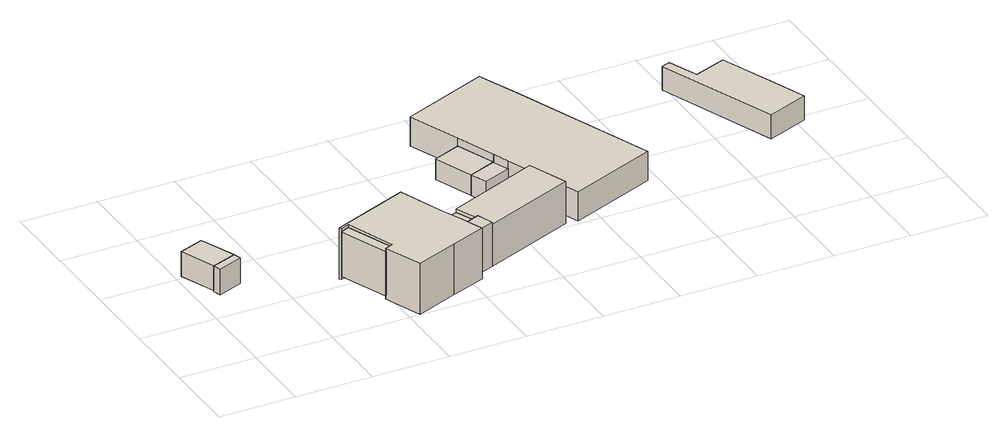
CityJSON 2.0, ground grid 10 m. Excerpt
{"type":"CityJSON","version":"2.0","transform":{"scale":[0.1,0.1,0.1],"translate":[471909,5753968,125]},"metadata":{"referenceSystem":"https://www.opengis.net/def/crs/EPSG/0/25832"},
"CityObjects":{
"building1":{"type":"Building","attributes":{"Gemeindeschluessel":"05711000","BezugspunktDach":"2000","function":"31001_9998","measuredHeight":4.21},"address":[{"country":"Germany","locality":"Bielefeld","thoroughfareNumber":"4","thoroughfareName":"Esselhofer Weg"}],"geometry":[{"type":"Solid","lod":"1","boundaries":[[[[0,1,2,3]],[[4,5,6,7]],[[4,7,3,2]],[[5,4,2,1]],[[6,5,1,0]],[[7,6,0,3]]]]}]},
"building2":{"type":"Building","attributes":{"Gemeindeschluessel":"05711000","BezugspunktDach":"2000","function":"51009_1610","measuredHeight":4.22},"address":[{"country":"Germany"}],"geometry":[{"type":"Solid","lod":"1","boundaries":[[[[3,2,8,9]],[[10,11,12,13]],[[10,13,9,8]],[[11,10,8,2]],[[12,11,2,3]],[[13,12,3,9]]]]}]},
"building3":{"type":"Building","attributes":{"Gemeindeschluessel":"05711000","BezugspunktDach":"2000","function":"51009_1610","measuredHeight":5.92},"address":[{"country":"Germany"}],"geometry":[{"type":"Solid","lod":"1","boundaries":[[[[14,15,16,17]],[[18,19,20,21]],[[18,21,17,16]],[[19,18,16,15]],[[20,19,15,14]],[[21,20,14,17]]]]}]},
"building4":{"type":"Building","attributes":{"Gemeindeschluessel":"05711000","BezugspunktDach":"2000","function":"31001_1010","measuredHeight":8.42},"address":[{"country":"Germany","locality":"Bielefeld","thoroughfareNumber":"4","thoroughfareName":"Esselhofer Weg"}],"geometry":[{"type":"Solid","lod":"1","boundaries":[[[[22,23,24,25,26,27,28,29,30,31,32,33,34]],[[35,36,37,38,39,40,41,42,43,44,45,46,47]],[[35,47,34,33]],[[36,35,33,32]],[[37,36,32,31]],[[38,37,31,30]],[[39,38,30,29]],[[40,39,29,28]],[[41,40,28,27]],[[42,41,27,26]],[[43,42,26,25]],[[44,43,25,24]],[[45,44,24,23]],[[46,45,23,22]],[[47,46,22,34]]]]}]},
"building5":{"type":"Building","attributes":{"Gemeindeschluessel":"05711000","BezugspunktDach":"2000","function":"51009_1610","measuredHeight":5.39},"address":[{"country":"Germany"}],"geometry":[{"type":"Solid","lod":"1","boundaries":[[[[48,49,50,51]],[[52,53,54,55]],[[52,55,51,50]],[[53,52,50,49]],[[54,53,49,48]],[[55,54,48,51]]]]}]},
"building6":{"type":"Building","attributes":{"Gemeindeschluessel":"05711000","BezugspunktDach":"2000","function":"51009_1610","measuredHeight":6.43},"address":[{"country":"Germany"}],"geometry":[{"type":"Solid","lod":"1","boundaries":[[[[56,57,58,59]],[[60,52,55,61]],[[60,61,59,58]],[[52,60,58,57]],[[55,52,57,56]],[[61,55,56,59]]]]}]},
"building7":{"type":"Building","attributes":{"Gemeindeschluessel":"05711000","BezugspunktDach":"2000","function":"31001_1010","measuredHeight":6.72},"address":[{"country":"Germany","locality":"Bielefeld","thoroughfareNumber":"4","thoroughfareName":"Esselhofer Weg"}],"geometry":[{"type":"Solid","lod":"1","boundaries":[[[[62,63,64,65,66,67,68]],[[61,55,69,54,70,71,72]],[[61,72,68,67]],[[55,61,67,66]],[[69,55,66,65]],[[54,69,65,64]],[[70,54,64,63]],[[71,70,63,62]],[[72,71,62,68]]]]}]},
"building8":{"type":"Building","attributes":{"Gemeindeschluessel":"05711000","BezugspunktDach":"2000","function":"31001_9998","measuredHeight":2.74},"address":[{"country":"Germany","locality":"Bielefeld","thoroughfareNumber":"4","thoroughfareName":"Esselhofer Weg"}],"geometry":[{"type":"Solid","lod":"1","boundaries":[[[[73,74,75,76]],[[77,78,79,80]],[[77,80,76,75]],[[78,77,75,74]],[[79,78,74,73]],[[80,79,73,76]]]]}]},
"building9":{"type":"Building","attributes":{"Gemeindeschluessel":"05711000","BezugspunktDach":"2000","function":"51009_1610","measuredHeight":2.79},"address":[{"country":"Germany"}],"geometry":[{"type":"Solid","lod":"1","boundaries":[[[[76,75,81,82]],[[83,77,80,84]],[[83,84,82,81]],[[77,83,81,75]],[[80,77,75,76]],[[84,80,76,82]]]]}]},
"building10":{"type":"Building","attributes":{"Gemeindeschluessel":"05711000","BezugspunktDach":"2000","function":"31001_2100","measuredHeight":5.15},"address":[{"country":"Germany","locality":"Bielefeld","thoroughfareNumber":"4","thoroughfareName":"Esselhofer Weg"}],"geometry":[{"type":"Solid","lod":"1","boundaries":[[[[85,86,87,88,89,90,91,92,93,94,95]],[[96,84,97,80,79,98,99,100,101,102,103]],[[96,103,95,94]],[[84,96,94,93]],[[97,84,93,92]],[[80,97,92,91]],[[79,80,91,90]],[[98,79,90,89]],[[99,98,89,88]],[[100,99,88,87]],[[101,100,87,86]],[[102,101,86,85]],[[103,102,85,95]]]]}]},
"building11":{"type":"Building","attributes":{"Gemeindeschluessel":"05711000","BezugspunktDach":"2000","function":"51009_1610","measuredHeight":3.25},"address":[{"country":"Germany"}],"geometry":[{"type":"Solid","lod":"1","boundaries":[[[[104,105,106,107,108,109,110]],[[111,112,113,114,115,116,117]],[[111,117,110,109]],[[112,111,109,108]],[[113,112,108,107]],[[114,113,107,106]],[[115,114,106,105]],[[116,115,105,104]],[[117,116,104,110]]]]}]}
},
"vertices":[
[40,215,38],[8,203,38],[26,157,38],[59,169,38],[26,157,5],[8,203,5],[40,215,5],[59,169,5],
[29,146,38],[62,159,38],[29,146,4],[26,157,4],[59,169,4],[62,159,4],
[181,118,68],[170,113,68],[195,50,68],[206,55,68],[195,50,8],[170,113,8],[181,118,8],[206,55,8],
[224,138,72],[168,116,72],[170,113,72],[181,118,72],[206,55,72],[195,50,72],[214,1,72],[270,23,72],[315,40,72],[312,47,72],[304,68,72],[291,98,72],[269,156,72],[291,98,4],[304,68,4],[312,47,4],[315,40,4],[270,23,4],[214,1,4],[195,50,4],[206,55,4],[181,118,4],[170,113,4],[168,116,4],[224,138,4],[269,156,4],
[316,108,57],[291,98,57],[304,68,57],[329,78,57],[304,68,6],[291,98,6],[316,108,6],[329,78,6],
[329,78,65],[304,68,65],[312,47,65],[337,57,65],[312,47,6],[337,57,6],
[447,131,62],[437,157,62],[316,108,62],[327,83,62],[329,78,62],[337,57,62],[457,105,62],[327,83,6],[437,157,6],[447,131,6],[457,105,6],
[405,276,34],[369,262,34],[389,211,34],[425,225,34],[389,211,6],[369,262,6],[405,276,6],[425,225,6],
[397,189,34],[433,203,34],[397,189,6],[433,203,6],
[539,268,45],[513,335,45],[493,384,45],[491,389,45],[378,344,45],[405,276,45],[425,225,45],[425,223,45],[433,203,45],[472,103,45],[586,148,45],[472,103,6],[425,223,6],[378,344,6],[491,389,6],[493,384,6],[513,335,6],[539,268,6],[586,148,6],
[695,323,38],[756,167,38],[810,188,38],[793,231,38],[764,304,38],[722,288,38],[706,327,38],[722,288,6],[764,304,6],[793,231,6],[810,188,6],[756,167,6],[695,323,6],[706,327,6]
]}
